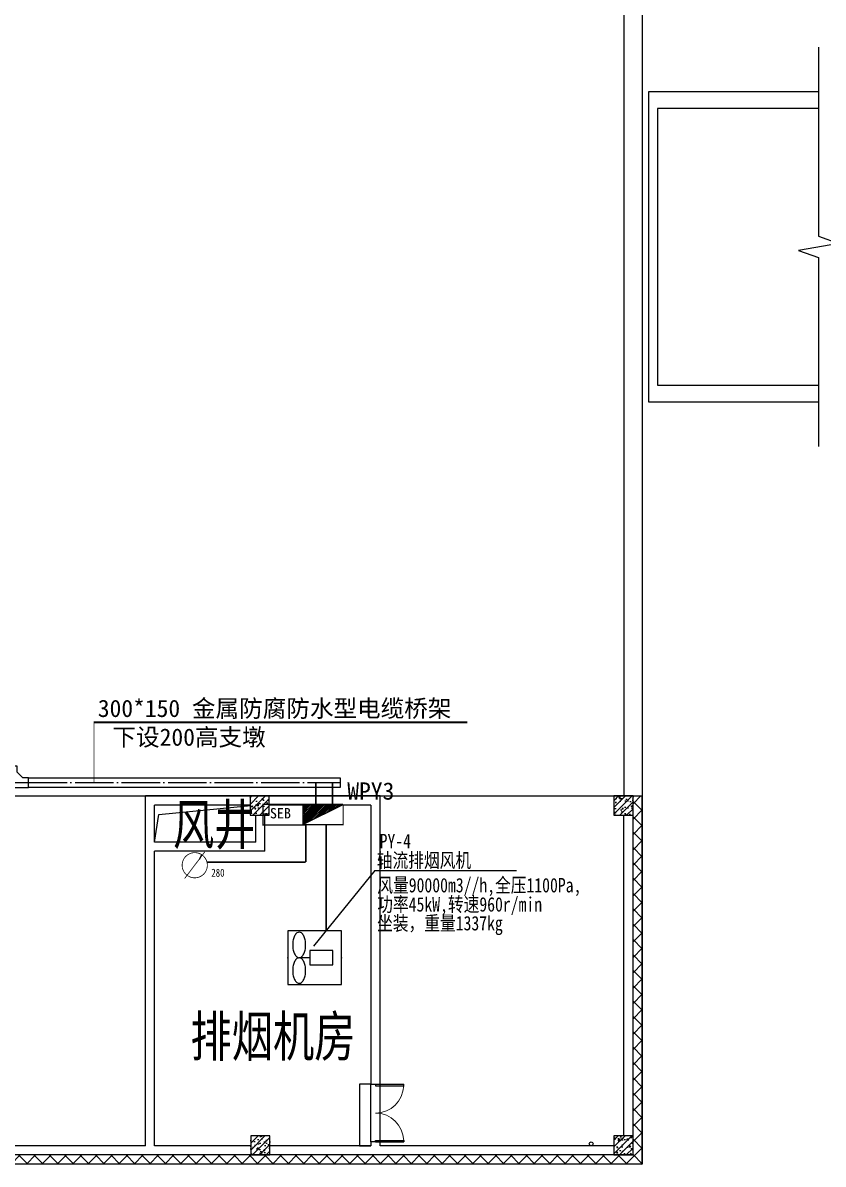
# Model space of a CAD drawing. Header units: millimetres. Extents: x -633009578 to 5705885, y -633235091 to 2571734.
# Drawn here: x 2899697 to 2920523, y 1650673 to 1680397 of the extents above; entities that cross this region are included whole.
import ezdxf

# ---------------------------------------------------------------- set-up
doc = ezdxf.new("R2010")
doc.units = ezdxf.units.MM
doc.header["$LTSCALE"] = 1000
doc.header["$MEASUREMENT"] = 0
doc.linetypes.add('DOTE', pattern=[2.4200000000000004, 2, -0.2, 0.02, -0.2])
doc.layers.get('0').update_dxf_attribs({"color": 9})
for name, color, linetype in [('3T_WOOD', 21, 'Continuous'), ('A-COLUM(柱)', 255, 'Continuous'), ('A-DOOR(门）', 4, 'Continuous'), ('A-F-AREA(计算)', 5, 'Continuous'), ('A-HATH(填充)', 8, 'Continuous'), ('A-OTHER(其它)', 192, 'Continuous'), ('A-ROOF(屋顶)', 11, 'Continuous'), ('A-ST(雨水管)', 161, 'Continuous'), ('A-STAR(楼梯)', 51, 'Continuous'), ('A-TEXT(房间)', 243, 'Continuous'), ('A-WALL(墙)', 255, 'Continuous'), ('DIM_SYMB', 3, 'Continuous'), ('WALL', 9, 'Continuous'), ('电-强电平面-标注', 3, 'Continuous'), ('电-强电平面-线缆', 3, 'Continuous'), ('电-桥架', 4, 'Continuous'), ('设备-消防', 3, 'Continuous'), ('设备-箱柜', 3, 'Continuous')]:
    doc.layers.add(name, color=color, linetype=linetype)
doc.styles.add('-仿宋_GB2312', font='simhei.ttf')
doc.styles.add('0HVAC', font='simhei.ttf', dxfattribs={"width": 0.8, "bigfont": 'hztxt.shx'})
doc.styles.add('_TCH', font='simhei.ttf', dxfattribs={"width": 0.75, "bigfont": 'hztxt.shx'})
doc.styles.add('ELEC-DIM', font='simhei.ttf')
doc.styles.add('IDQSTYLE', font='simhei.ttf', dxfattribs={"width": 0.707, "bigfont": 'hztxt.shx'})
doc.styles.get("Standard").update_dxf_attribs({"font": 'simhei.ttf', "bigfont": 'hztxt.shx'})
pattern_1 = [(45, (-2085598.514908035, -974312.4123308776), (-200.0002033111466, 200.0002033111467), []), (135, (-2085598.514908035, -974312.4123308776), (-200.0002033111467, -200.0002033111466), [])]

# ---------------------------------------------------------------- blocks, each defined once
blk = doc.blocks.new('$DorLib2D$00000002')
for p, q in [((-0.5, -5.684341886080802e-17), (-0.5000000000000007, 0.4875)), ((-0.4750000000000007, 0.4875), (-0.5000000000000007, 0.4875)), ((-0.475, -2.842170943040401e-17), (-0.4750000000000007, 0.4875)), ((0.475, -2.842170943040401e-17), (0.4750000000000007, 0.4875)), ((0.4750000000000007, 0.4875), (0.5000000000000007, 0.4875)), ((0.5, -5.684341886080802e-17), (0.5000000000000007, 0.4875)), ((-0.5, -5.684341886080802e-17), (-0.475, -2.842170943040401e-17)), ((0.5, -5.684341886080802e-17), (0.475, -2.842170943040401e-17))]:
    blk.add_line(p, q)
at = {"lineweight": 13}
for centre, start, end in [((-0.4875, -4.263256414560601e-17), 0, 88.53071641864632), ((0.4875, -4.263256414560601e-17), 91.4692835813537, 180)]:
    blk.add_arc(centre, 0.4875, start, end, dxfattribs=at)
blk = doc.blocks.new('_FZH')
h = blk.add_hatch()
h.set_pattern_fill('钢筋混凝土', color=256, scale=0.1, style=0)
h.set_pattern_definition([(45, (0, 0), (-0.1767766952966369, 0.1767766952966369), []), (50, (0, 0), (0.7172601826007535, -0.06275213498259512), [0.07500000000000001, -0.8250000000000001]), (355, (0, 0), (-0.138751333613, 0.7521921337000119), [0.06, -0.66]), (100.4514, (0.05977168000000001, -0.00522934), (0.5785093817140216, 0.6894395420609536), [0.06374019, -0.701142112]), (46.1842, (0, 0.2), (1.067241048625645, -0.1655190143290181), [0.1125, -1.2375]), (96.6356, (0.088936745, 0.186206693), (0.9346627055487033, 0.9741178709004418), [0.095610288, -1.051713]), (351.1842, (0, 0.2), (0.9346619451336272, 0.9741186009253247), [0.09000000000000001, -0.9900000000000001]), (21, (0.1, 0.15), (0.5969070521184617, -0.4026188906653388), [0.07500000000000001, -0.8250000000000001]), (326, (0.1, 0.15), (0.2433153319215824, 0.7251500450468529), [0.06, -0.66]), (71.4514, (0.149742233, 0.116448394), (0.84022262858149, 0.3225304967099524), [0.06374019, -0.701142112]), (37.50000000000001, (0, 0), (0.01215985531729062, 0.3328938538313115), [0, -0.652, 0, -0.67, 0, -0.6625000000000001]), (7.499999999999999, (0, 0), (0.2630695374421486, 0.3944117118823603), [0, -0.382, 0, -0.637, 0, -0.2525]), (-32.5, (-0.223, 0), (0.533822436172409, -0.02255487173437976), [0, -0.25, 0, -0.78, 0, -1.035]), (-42.5, (-0.323, 0), (0.5831861693423862, 0.1001049823323177), [0, -0.325, 0, -0.518, 0, -0.735])])
h.paths.add_polyline_path([(-0.5, -0.5), (0.5, -0.5), (0.5, 0.5), (-0.5, 0.5)])
blk.add_lwpolyline([(-0.5, -0.5), (0.5, -0.5), (0.5, 0.5), (-0.5, 0.5)], close=True)
blk = doc.blocks.new('G$C91E54488')
at = {"layer": 'A-HATH(填充)'}
h = blk.add_hatch(dxfattribs=at)
h.set_pattern_fill('多孔材料', color=256, scale=100, style=0)
h.set_pattern_definition(pattern_1)
h.paths.add_polyline_path([(499.9999999837019, -499.9999999983702), (739.9999999850988, -739.9999999967404), (739.9999999888241, 8849.999999936554), (499.9999999888241, 8849.999999936554)])
h = blk.add_hatch(dxfattribs=at)
h.set_pattern_fill('多孔材料', color=256, scale=100, style=0)
h.set_pattern_definition(pattern_1)
h.paths.add_polyline_path([(739.9999999850988, -739.9999999967404), (499.9999999837019, -499.9999999983702), (-31469.99607234541, -500.000000252272), (-31469.99607234355, -740.000000252272)])
at = {"layer": 'A-DOOR(门）'}
for p, q in [((-6319.996072325855, -159.9999997437699), (-6319.996072325855, 1340.00000025623)), ((-6079.996072325855, -159.9999997437699), (-6079.996072325855, 1340.00000025623))]:
    blk.add_line(p, q, dxfattribs=at)
at = {"layer": 'A-F-AREA(计算)'}
for points in [[(-31469.99607234448, 8849.99999992724), (739.9999999850988, 8849.99999992724), (739.9999999850988, -739.9999999954598), (-31469.99607234448, -739.9999999954598)], [(-31469.99607237382, 8849.999999983236), (739.9999999850988, 8849.999999983236), (739.9999999850988, -739.9999999967404), (-31469.99607237382, -739.9999999967404)]]:
    blk.add_lwpolyline(points, close=True, dxfattribs=at)
at = {"layer": 'A-OTHER(其它)'}
blk.add_lwpolyline([(-11949.99607068207, 7650.00000004028), (-11840.44519088883, 8365.707663959241), (-9449.996072310023, 8599.99999993795)], dxfattribs=at)
at = {"layer": 'A-ROOF(屋顶)'}
for p, q in [((259.9990524798632, 67199.99999993795), (259.9990553390235, 8849.999999936204)), ((740.0051222695038, 67199.99999993795), (740.0051223235205, 8849.99999993667))]:
    blk.add_line(p, q, dxfattribs=at)
for points in [[(5327.824776330031, 27189.99999993935), (900.0039276722819, 27189.99999993935), (900.0039276722819, 19109.99999993655), (5327.824776334688, 19109.99999993911)], [(5327.824776330031, 26749.99999993935), (1140.003927672282, 26749.99999993935), (1140.003927672282, 19549.99999993679), (5327.824776334688, 19549.99999993911)]]:
    blk.add_lwpolyline(points, dxfattribs=at)
at = {"layer": 'A-ST(雨水管)'}
blk.add_lwpolyline([(-590.0009442018345, -260.0001758007566, -1), (-590.0009442018345, -160.0001758007566, -1)], format="xyb", close=True, dxfattribs=at)
at = {"layer": 'A-STAR(楼梯)'}
blk.add_lwpolyline([(-6319.996072086506, 1340.000000000698), (-6619.996072086506, 1340.000000000698), (-6619.996072083246, -260.0000000030268), (-6319.996072012, -260.0000000030268)], dxfattribs=at)
at = {"layer": 'A-WALL(墙)'}
for p, q in [((-9467.560804519802, 8850.000000033178), (-12189.99607059266, 8850.000000008615)), ((-12189.99607070209, 7530.000000013039), (-12189.99607059266, 8850.000000008615)), ((-6079.996072335169, 8850.000000016065), (-8967.560805007815, 8850.000000040163)), ((-6079.996072360314, 1340.000000258442), (-6079.996072335169, 8850.000000016065)), ((-9467.560804519802, 8610.00000003702), (-11949.99607079569, 8610.00000006752)), ((-11949.99607079569, 7650.000000012107), (-11949.99607079569, 8610.00000006752)), ((-9319.996072418988, 7650.000000012107), (-9319.996072409675, 8350.000000177068)), ((-9079.996072418056, 7410.00000004645), (-9079.99607247673, 8350.000000177068)), ((-6319.996072334237, 8609.999999993131), (-8967.560805007815, 8610.000000040862)), ((-6319.996072334237, 8609.999999993131), (-6319.996072338894, 1340.000000258558)), ((259.9999999944121, -3.111781552433968e-07), (260.0000000097789, 8350.000000176951)), ((499.9999999944121, -3.111781552433968e-07), (500.0000000032596, 8350.000000176951)), ((-12189.99607071187, -260.0000000718283), (-12189.99607070209, 7530.000000013039)), ((-9319.996072418988, 7650.000000012107), (-11949.99607079569, 7650.000000012107)), ((-11949.99607068393, -260.0000001004664), (-11949.99607068347, 7410.000000046566)), ((-9079.996072418056, 7410.00000004645), (-11949.99607068347, 7410.000000046566)), ((-6319.996072338894, 1340.000000258558), (-6079.996072360314, 1340.000000258442)), ((-12189.99607071187, -260.0000000718283), (-17579.98959966097, -260.0000001136214)), ((-9449.99607258616, -260.0000001287553), (-11949.99607068393, -260.0000001004664)), ((-6319.996072334237, -259.999999998603), (-8949.996072097681, -260.0000000768341)), ((-6079.996072360314, -159.999999741558), (-6319.996072338894, -159.999999741558)), ((-6319.996072338894, -159.999999741558), (-6319.996072334237, -259.999999998603)), ((-6079.996072335169, -260.0000000250293), (-6079.996072360314, -159.999999741558)), ((-9.313225746154785e-10, -259.9999999785796), (-6079.996072335169, -260.0000000250293)), ((-12069.99607070163, -500.0000000722939), (-17699.98959993478, -500.0000001160661)), ((-9449.996072585694, -500.0000000450527), (-12069.99607070163, -500.0000000722939)), ((-6199.996072324924, -500.0000000267755), (-8949.996072097681, -500.0000000203727)), ((9.313225746154785e-10, -499.9999999785796), (-6199.996072324924, -500.0000000267755))]:
    blk.add_line(p, q, dxfattribs=at)
at = {"layer": 'DIM_SYMB'}
blk.add_lwpolyline([(5327.8247763291, 28350.00720571342), (5327.824776331894, 23431.25720571342), (5852.824776331894, 23240.17283272394), (4802.824776331894, 23055.02950297948), (5327.824776331894, 22868.75720571342), (5327.824776334688, 17950.00720571342)], dxfattribs=at)
at = {"layer": 'WALL'}
for p, q in [((499.9999999837019, -499.9999999983702), (499.9999999888241, 8849.999999936554)), ((499.9999999888241, 8849.999999936554), (739.9999999888241, 8849.999999936554)), ((739.9999999850988, -739.9999999967404), (739.9999999888241, 8849.999999936554)), ((499.9999999837019, -499.9999999983702), (-31469.99607234541, -500.000000252272)), ((739.9999999850988, -739.9999999967404), (-31469.99607234355, -740.000000252272))]:
    blk.add_line(p, q, dxfattribs=at)
at = {"layer": 'A-COLUM(柱)', "xscale": 500, "yscale": 500, "zscale": 500}
for p in [(-9217.560804907233, 8599.99999985937), (249.9999999892898, 8599.99999993632), (250, -250), (-9199.996072309092, -250.0000000697328)]:
    blk.add_blockref('_FZH', p, dxfattribs=at)
at = {"layer": 'A-DOOR(门）', "xscale": 1500, "yscale": -1500, "zscale": 1500, "rotation": 90}
blk.add_blockref('$DorLib2D$00000002', (-6199.996072325855, 590.0000002562301), dxfattribs=at)
at = {"layer": 'A-TEXT(房间)', "style": '_TCH', "width": 0.75}
for s, p in [('风井', (-11472.3800759986, 7583.171151892049)), ('排烟机房', (-11017.92077190895, 2065.470516411006))]:
    blk.add_text(s, height=1050, dxfattribs=at).set_placement(p)
blk = doc.blocks.new('$轴流风机$00000011')
for p, q in [((-500, 500, 1e-08), (-500, -500, 1e-08)), ((500, 500, 1e-08), (-500, 500, 1e-08)), ((500, -500, 1e-08), (500, 500, 1e-08)), ((-339.4800092864898, 134.6796910074772, 1e-08), (-339.4800092864898, -134.6796910074772, 1e-08)), ((87.95522044965765, 134.6796910074772, 1e-08), (-339.4800092864898, 134.6796910074772, 1e-08)), ((87.95522044965765, -134.6796910074772, 1e-08), (87.95522044965765, 134.6796910074772, 1e-08)), ((87.95522044965765, 0, 1e-08), (288.4946038684575, 0, 1e-08)), ((-339.4800092864898, -134.6796910074772, 1e-08), (87.95522044965765, -134.6796910074772, 1e-08)), ((-500, -500, 1e-08), (500, -500, 1e-08))]:
    blk.add_line(p, q)
for centre, radius, start, end in [((355.1290658579092, 328.7278263123881, 1e-08), 170.2906702038428, 129.1821255884627, 153.0603398671826), ((288.4946038684575, 410.4818086252635, 1e-08), 64.8209345055534, 90, 129.1821255884627), ((288.4946038684575, 410.4818086252635, 1e-08), 64.82093450552276, 50.81787441153735, 90), ((221.8601418790058, 328.7278263123881, 1e-08), 170.2906702037323, 26.93966013281736, 50.81787441153735), ((633.07206670288, 238.2729985965852, 1e-08), 465.0358888982827, 168.1126115914812, 180), ((633.07206670288, 238.2729985965852, 1e-08), 465.0358888974643, 180, 191.8873884085187), ((462.4428888200782, 274.1909822780144, 1e-08), 290.6672624295167, 153.0603398671826, 168.1126115914812), ((114.5463189241127, 274.1909822780144, 1e-08), 290.6672624295164, 11.88738840851878, 26.93966013281736), ((-56.08285895868903, 238.2729985965852, 1e-08), 465.0358888982828, 0, 11.88738840851878), ((-56.08285895868903, 238.2729985965852, 1e-08), 465.035888898019, 348.1126115914813, 0), ((462.4428888200782, 202.3550149151561, 1e-08), 290.6672624290152, 191.8873884085187, 206.9396601328174), ((355.1290658579092, 147.8181708826014, 1e-08), 170.2906702042031, 206.9396601328174, 230.8178744115374), ((288.4946038684575, 66.06418856972596, 1e-08), 64.82093450569862, 230.8178744115374, 270), ((288.4946038684575, 66.06418856972596, 1e-08), 64.82093450561933, 270, 309.1821255884627), ((221.8601418790058, 147.8181708826014, 1e-08), 170.2906702039885, 309.1821255884627, 333.0603398671827), ((114.5463189241127, 202.3550149151561, 1e-08), 290.6672624293529, 333.0603398671827, 348.1126115914813), ((633.07206670288, -238.2729985965852, 1e-08), 465.0358888974643, 168.1126115914812, 180), ((462.4428888200782, -202.3550149151561, 1e-08), 290.6672624290063, 153.0603398671826, 168.1126115914812), ((355.1290658579092, -147.8181708826014, 1e-08), 170.2906702042102, 129.1821255884627, 153.0603398671826), ((288.4946038684575, -66.06418856972596, 1e-08), 64.82093450570038, 90, 129.1821255884627), ((288.4946038684575, -66.06418856972596, 1e-08), 64.82093450561933, 50.81787441153735, 90), ((221.8601418790058, -147.8181708826014, 1e-08), 170.290670203996, 26.93966013281736, 50.81787441153735), ((114.5463189241127, -202.3550149151561, 1e-08), 290.6672624293437, 11.88738840851878, 26.93966013281736), ((-56.08285895868903, -238.2729985965852, 1e-08), 465.035888898019, 0, 11.88738840851878), ((633.07206670288, -238.2729985965852, 1e-08), 465.0358888982922, 180, 191.8873884085187), ((462.4428888200782, -274.1909822780144, 1e-08), 290.6672624295167, 191.8873884085187, 206.9396601328174), ((355.1290658579092, -328.7278263123881, 1e-08), 170.2906702038428, 206.9396601328174, 230.8178744115374), ((221.8601418790058, -328.7278263123881, 1e-08), 170.2906702037334, 309.1821255884627, 333.0603398671827), ((114.5463189241127, -274.1909822780144, 1e-08), 290.6672624295169, 333.0603398671827, 348.1126115914813), ((-56.08285895868903, -238.2729985965852, 1e-08), 465.0358888982919, 348.1126115914813, 0), ((288.4946038684575, -410.4818086252635, 1e-08), 64.82093450555568, 230.8178744115374, 270), ((288.4946038684575, -410.4818086252635, 1e-08), 64.82093450552276, 270, 309.1821255884627)]:
    blk.add_arc(centre, radius, start, end)
for p in [(-500, 0, 1e-08), (500, 0, 1e-08)]:
    blk.add_point(p)
blk = doc.blocks.new('HC001303')
at = {"color": 0, "linetype": 'Continuous'}
blk.add_line((1.147673841419251, 1.538953517481514), (1.735401947549264, 2.599742189978989), dxfattribs=at)
at = {"color": 0, "linetype": 'Continuous', "const_width": 0.2}
blk.add_lwpolyline([(2.673745217742495e-14, -3.125, 0.1989123673796571), (2.209708691207992, -2.209708691207937, 0.1989123673796571), (3.125000000000028, -4.323120637516818e-16, 0.1989123673796568), (2.209708691207993, 2.209708691207993, 0.1989123673796569), (2.841876514387939e-14, 3.125, 0.1989123673796569), (-2.209708691207936, 2.209708691207994, 0.1989123673796568), (-3.124999999999972, 2.10353517373855e-15, 0.1989123673796572), (-2.209708691207937, -2.209708691207936, 0.1989123673796571)], format="xyb", close=True, dxfattribs=at)
blk.add_lwpolyline([(-2.500110713345594, -3.281016827298258), (2.47847216535268, 3.297393019579605)], dxfattribs=at)
at = {"color": 0, "style": 'IDQSTYLE', "width": 0.7}
for tag, p in [('280', (4.109408226946883, -2.854615367737885)), ('PSFHATT', (5.125000010000028, -3.281016827298258))]:
    blk.add_attdef(tag, p, '', height=2, dxfattribs=at)
blk = doc.blocks.new('*X123')
at = {"color": 0, "linetype": 'Continuous'}
for p, q in [((235.1462587639358, 319.9990725063215), (238.0269760554204, 322.8797897978061)), ((235.5705228326477, 319.9990725063215), (238.8755041928442, 323.304053866518)), ((235.9947869013596, 319.9990725063215), (239.7240323302681, 323.7283179352299)), ((236.4190509700716, 319.9990725063215), (240.5725604676919, 324.1525820039419)), ((236.8433150387835, 319.9990725063215), (241.4210886051158, 324.5768460726538)), ((237.2675791074955, 319.9990725063215), (242.2655414724513, 324.9970348712774)), ((237.6918431762074, 319.9990725063215), (242.2655414724513, 324.5727708025654)), ((238.1161072449193, 319.9990725063215), (242.2655414724513, 324.1485067338535)), ((238.5403713136312, 319.9990725063215), (242.2655414724513, 323.7242426651416)), ((238.9646353823431, 319.9990725063215), (242.2655414724513, 323.2999785964296)), ((239.3888994510551, 319.9990725063215), (242.2655414724513, 322.8757145277177)), ((232.6006743516642, 319.9990725063215), (232.9358072308772, 320.3342053855345)), ((233.0249384203761, 319.9990725063215), (233.7843353683011, 320.7584694542464)), ((233.4492024890881, 319.9990725063215), (234.6328635057249, 321.1827335229584)), ((233.8734665578, 319.9990725063215), (235.4813916431488, 321.6069975916703)), ((234.297730626512, 319.9990725063215), (236.3299197805727, 322.0312616603822)), ((234.7219946952239, 319.9990725063215), (237.1784479179965, 322.4555257290941)), ((239.813163519767, 319.9990725063215), (242.2655414724513, 322.4514504590058)), ((240.2374275884789, 319.9990725063215), (242.2655414724513, 322.0271863902939)), ((240.6616916571909, 319.9990725063215), (242.2655414724513, 321.6029223215819)), ((241.0859557259028, 319.9990725063215), (242.2655414724513, 321.17865825287)), ((241.5102197946147, 319.9990725063215), (242.2655414724513, 320.7543941841581)), ((241.9344838633266, 319.9990725063215), (242.2655414724513, 320.3301301154461))]:
    blk.add_line(p, q, dxfattribs=at)
blk = doc.blocks.new('HC000431')
at = {"color": 0, "linetype": 'Continuous'}
blk.add_line((5, 2.5), (-5, -2.5), dxfattribs=at)
at = {"color": 0, "linetype": 'Continuous', "const_width": 0.3}
for points in [[(5, 2.5), (-5, 2.5), (-5, -2.5)], [(-5, -2.5), (5, -2.5), (5, 2.5)]]:
    blk.add_lwpolyline(points, dxfattribs=at)
at = {"color": 0, "linetype": 'Continuous'}
blk.add_blockref('*X123', (-237.2655414724513, -322.4990725063215), dxfattribs=at)
at = {"color": 0, "style": 'IDQSTYLE', "width": 0.7}
blk.add_attdef('PSFHATT', (7.000000000000028, -2.5), '', height=2.5, dxfattribs=at)
blk = doc.blocks.new('HC001524')
at = {"color": 0, "linetype": 'Continuous', "const_width": 0.3}
blk.add_lwpolyline([(5, 2.5), (-5, 2.5), (-5, -2.5), (5, -2.5)], close=True, dxfattribs=at)
at = {"color": 0, "style": 'IDQSTYLE', "width": 0.7}
for tag, p in [('AF', (-1.5, -1.25)), ('PSFHATT', (7, -2.5))]:
    blk.add_attdef(tag, p, '', height=2.5, dxfattribs=at)

msp = doc.modelspace()

# ---------------------------------------------------------------- linework, layer by layer
at = {"layer": '电-强电平面-线缆', "color": 1, "linetype": 'Continuous', "const_width": 45}
for points in [[(2907323, 1660041.99999997), (2907323, 1660610)], [(2907756.5, 1660041.99999997), (2907756.5, 1660610)], [(2907058, 1658541.081286937), (2907058, 1659516.99999997)], [(2907592.900000012, 1656749.39067758), (2907592.900000012, 1659516.99999997)], [(2904487.664865167, 1658541.081286937), (2907058, 1658541.081286937)]]:
    msp.add_lwpolyline(points, dxfattribs=at)
at = {"layer": '电-桥架', "color": 5, "linetype": 'DOTE', "ltscale": 0.5}
for p, q in [((2899421.996123952, 1660609.999994653), (2899846.996123952, 1660609.999994653)), ((2899846.996123952, 1660609.999994653), (2907955, 1660609.999994652))]:
    msp.add_line(p, q, dxfattribs=at)
at = {"layer": '电-桥架', "ltscale": 0.5}
for points in [[(2899846.996123953, 1660734.999994653), (2899696.996123953, 1660734.999994653), (2899546.99612383, 1660884.999994708), (2899546.996123764, 1661034.999994708), (2899296.996123764, 1661034.999994598), (2899296.99612383, 1660884.999994598), (2899146.996123953, 1660734.999994653), (2898996.996123953, 1660734.999994653), (2898996.996123952, 1660484.999994653), (2899846.996123952, 1660484.999994653)], [(2907955, 1660484.999994652), (2899846.996123953, 1660484.999994653), (2899846.996123952, 1660734.999994653), (2907955, 1660734.999994652)]]:
    msp.add_lwpolyline(points, close=True, dxfattribs=at)
at = {"layer": '设备-消防'}
for q in [(2907259.411471525, 1656352.778575618, 3000.000014), (2912541.083009735, 1658317.051394999, 1500.000007)]:
    msp.add_line((2908858.972056637, 1658317.051394999, 1500.000007), q, dxfattribs=at)
at = {"layer": '设备-箱柜', "color": 6}
msp.add_lwpolyline([(2901547.318040295, 1660602, 15, 15, 0), (2901547.318040295, 1662180.422418155, 15, 15, 0), (2901547.318040295, 1662180.422418155, 45, 45, 0), (2911263.448996043, 1662180.422418155, 45, 45, 0)], format="xyseb", dxfattribs=at)

# ---------------------------------------------------------------- block references
at = {"layer": '3T_WOOD'}
msp.add_blockref('G$C91E54488', (2915076, 1651413.5), dxfattribs=at)
at = {"layer": '设备-消防'}
ref = msp.add_blockref('HC001303', (2904170.189648996, 1658458.162635583, 3000), dxfattribs=dict(at, xscale=105, yscale=105, zscale=105))
ref.add_attrib('280', '280', (2904601.677512825, 1658158.42802197, 3000), dxfattribs={"layer": '0', "color": 0, "height": 210, "width": 0.8})
at = {"layer": '设备-消防', "xscale": 1.4, "yscale": 1.4, "zscale": 1400, "rotation": 180}
msp.add_blockref('$轴流风机$00000011', (2907291.765888581, 1656049.39067758, 3000), dxfattribs=at)
at = {"layer": '设备-箱柜'}
ref = msp.add_blockref('HC001524', (2906482.466089653, 1659776.3), dxfattribs=dict(at, xscale=-107.52, yscale=107.52, zscale=107.52, rotation=180))
ref.add_attrib('AF', 'SEB', (2906125.653941607, 1659678.786941427), dxfattribs={"layer": '0', "color": 0, "height": 268.8, "style": 'ELEC-DIM'})
at = {"layer": '设备-箱柜', "xscale": 105, "yscale": 105, "zscale": 105, "rotation": 180}
msp.add_blockref('HC000431', (2907506.5, 1659779.49999997), dxfattribs=at)

# ---------------------------------------------------------------- texts
at = {"layer": '电-强电平面-标注', "style": 'ELEC-DIM'}
msp.add_text('WPY3', height=450, dxfattribs=at).set_placement((2908139.141568394, 1660166.679215803))
at = {"layer": '设备-消防', "style": '0HVAC', "width": 0.8}
for s, p in [('PY-4', (2908981.225271966, 1658900.266691218, 1500.000007)), ('轴流排烟风机', (2908906.608423159, 1658398.845584987, 1500.000007))]:
    msp.add_text(s, height=375, dxfattribs=at).set_placement(p)
at = {"layer": '设备-消防', "lineweight": 35, "style": '-仿宋_GB2312', "width": 0.8}
for s, p in [('风量90000m3//h,全压1100Pa,', (2908920.704828231, 1657751.855205931, 1500.000007)), ('功率45kW,转速960r/min', (2908919.019434972, 1657252.136104808, 1500.000007)), ('坐装，重量1337kg', (2908915.648648455, 1656762.023745257, 1500.000007))]:
    msp.add_text(s, height=375, dxfattribs=at).set_placement(p)
at = {"layer": '设备-箱柜', "color": 6, "style": 'ELEC-DIM'}
for s, p in [('300*150 金属防腐防水型电缆桥架', (2901647.897197032, 1662318.717519066)), ('下设200高支墩', (2902029.49607243, 1661570))]:
    msp.add_text(s, height=450, dxfattribs=at).set_placement(p)

doc.saveas('drawing.dxf')
